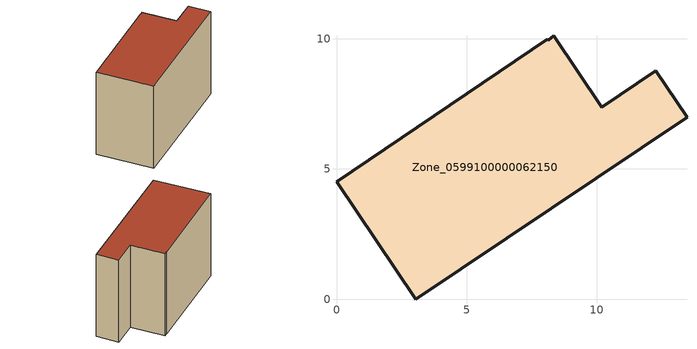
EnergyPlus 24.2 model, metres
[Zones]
Zone_0599100000062150
 floor ground (C_G): 8.13,9.94 8.34,10.11 10.18,7.37 12.26,8.77 13.46,6.98 3.05,0 0,4.5 8.09,9.98 z0
 wall outside (C_F): 0,4.5 3.05,0 13.46,6.98 12.26,8.77 10.18,7.37 8.34,10.11 8.13,9.94 8.09,9.98 0,4.5 z0:8.59
 roof outside (C_R): 8.13,9.94 8.09,9.98 0,4.5 3.05,0 13.46,6.98 12.26,8.77 10.18,7.37 8.34,10.11 z8.59
[BUILDING]
Pand.0599100000062150: North Axis=0; Terrain=City; Loads Convergence Tolerance Value=0.04; Temperature Convergence Tolerance Value=0.4; Solar Distribution=FullExterior; Maximum Number of Warmup Days=25; Minimum Number of Warmup Days=1
[Site:Location]
Rotterdam.The.Hague.AP_ZH_NLD Design_Conditions: Latitude=51.96; Longitude=4.45; Time Zone=1; Elevation=-4.5
[SITE:GROUNDTEMPERATURE:BUILDINGSURFACE]
18, 18, 18, 18, 18, 18, 18, 18, 18, 18, 18, 18
[MATERIAL] Thermal Absorptance=0.9; Solar Absorptance=0.7; Visible Absorptance=0.7
Name | Roughness | Thickness | Conductivity | Density | Specific Heat
G.TI.1975-1991 | MediumSmooth | 0.15 | 0.288461 | 540 | 1210
F.TI.1975-1991 | Rough | 0.3 | 0.230769 | 1920 | 840
R.TI.1975-1991 | MediumRough | 0.2 | 0.153846 | 1500 | 1000
[CONSTRUCTION]
C_G: G.TI.1975-1991
C_F: F.TI.1975-1991
C_R: R.TI.1975-1991
[ZONE]
Zone_0599100000062150: Type=1; Multiplier=1; Ceiling Height=Autocalculate; Volume=Autocalculate; Floor Area=autocalculate; Part of Total Floor Area=Yes
[ZONEINFILTRATION:DESIGNFLOWRATE]
Infil_Zone_0599100000062150: Zone or ZoneList or Space or SpaceList=Zone_0599100000062150; Schedule=AlwaysOn; Design Flow Rate Calculation Method=Flow/Area; Flow Rate per Floor Area=0.003; Constant Term Coefficient=1; Temperature Term Coefficient=0; Velocity Term Coefficient=0; Velocity Squared Term Coefficient=0
[HVACTEMPLATE:ZONE:IDEALLOADSAIRSYSTEM]
Zone_0599100000062150: Maximum Heating Supply Air Temperature=50; Minimum Cooling Supply Air Temperature=13; Maximum Heating Supply Air Humidity Ratio=0.0156; Minimum Cooling Supply Air Humidity Ratio=0.0077; Heating Limit=NoLimit; Cooling Limit=NoLimit; Dehumidification Control Type=ConstantSensibleHeatRatio; Cooling Sensible Heat Ratio=0.7; Dehumidification Setpoint=60; Humidification Control Type=None; Humidification Setpoint=30; Outdoor Air Method=None; Outdoor Air Flow Rate per Person=0.00944; Outdoor Air Flow Rate per Zone Floor Area=0; Outdoor Air Flow Rate per Zone=0; Demand Controlled Ventilation Type=None; Outdoor Air Economizer Type=NoEconomizer; Heat Recovery Type=None; Sensible Heat Recovery Effectiveness=0.7; Latent Heat Recovery Effectiveness=0.65
[ZONECONTROL:THERMOSTAT]
ThermostatControl_Zone_0599100000062150: Zone or ZoneList=Zone_0599100000062150; Control Type Schedule=DualSetpointControlType; Control 1=Thermostat_Zone_0599100000062150; Temperature Difference Between Cutout And Setpoint=0
[THERMOSTATSETPOINT:DUALSETPOINT]
Thermostat_Zone_0599100000062150: Heating Setpoint Temperature Schedule=HeatingSetpoint_Zone_0599100000062150; Cooling Setpoint Temperature Schedule=CoolingSetpoint_Zone_0599100000062150
[SCHEDULE:COMPACT]
HeatingSetpoint_Zone_0599100000062150: Through: 12/31, For: AllDays, Until: 24:00, 21
CoolingSetpoint_Zone_0599100000062150: Through: 12/31, For: AllDays, Until: 24:00, 24
DualSetpointControlType: Through: 12/31, For: AllDays, Until: 24:00, 4
AlwaysOn: Through: 12/31, For: AllDays, Until: 24:00, 1
